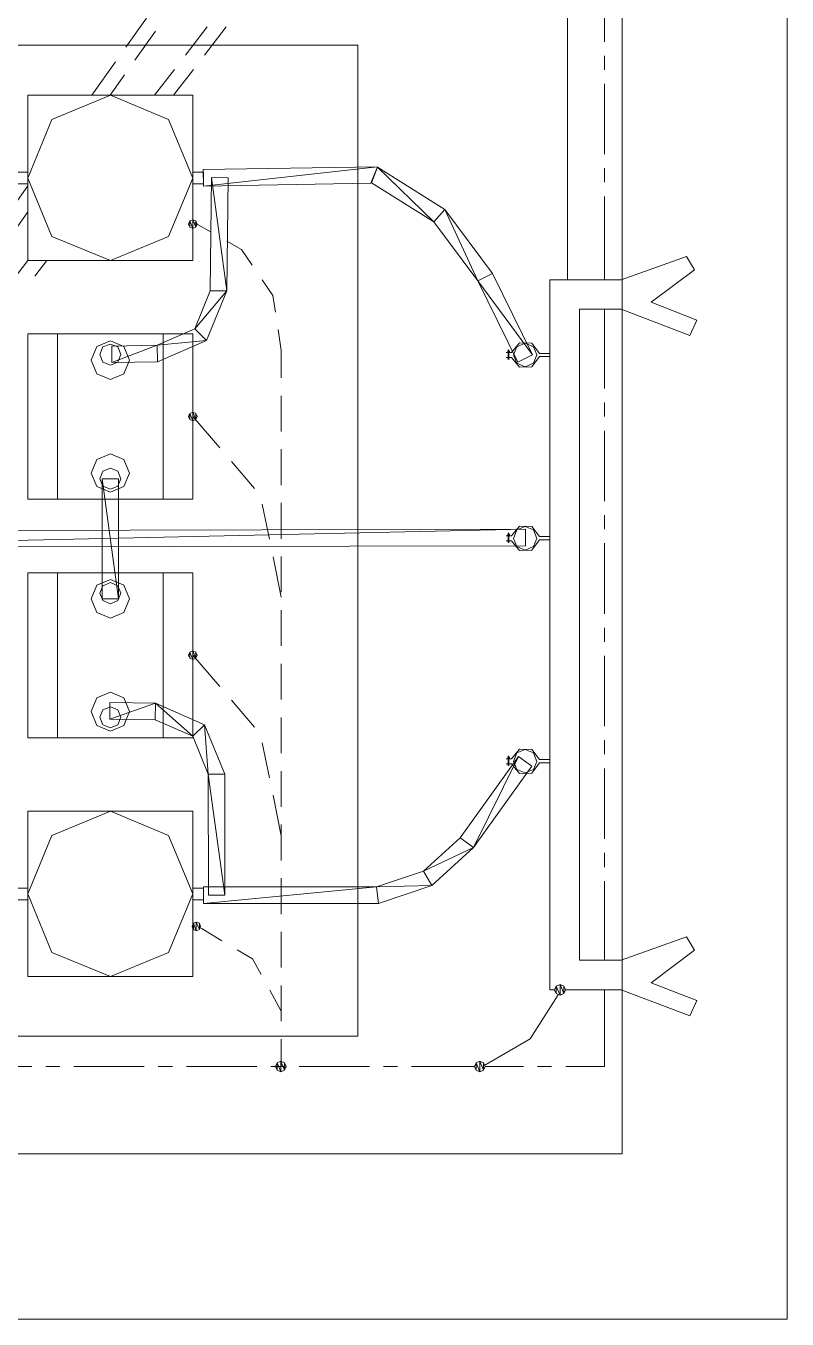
# Model space of a CAD drawing. Header units: metres. Extents: x 257 to 767, y -173 to 1.
# Drawn here: x 738.064 to 739.249, y -110.522 to -108.511 of the extents above; entities that cross this region are included whole.
import ezdxf

# ---------------------------------------------------------------- set-up
doc = ezdxf.new("R2010")
doc.units = ezdxf.units.M
doc.header["$LTSCALE"] = 10
doc.layers.get('0').update_dxf_attribs({"color": 254})

msp = doc.modelspace()

# ---------------------------------------------------------------- linework, layer by layer
at = {"color": 7, "lineweight": 0}
for p, q in [((739.2492, -110.5222), (739.2492, -106.1215)), ((738.9922, -110.2652), (738.9922, -106.3782)), ((738.9072, -108.9059), (738.9072, -107.9204)), ((738.9646, -108.5355), (738.9646, -108.4056)), ((738.2518, -108.4987), (738.2197, -108.5439)), ((738.2661, -108.5191), (738.2339, -108.5643)), ((738.3462, -108.5124), (738.3125, -108.5564)), ((738.3759, -108.5124), (738.342, -108.5564)), ((738.581, -108.5409), (737.8101, -108.5409)), ((738.581, -110.0822), (738.581, -108.5409)), ((738.2036, -108.5667), (738.1669, -108.6189)), ((738.9646, -108.5791), (738.9646, -108.5573)), ((738.2179, -108.587), (738.1954, -108.6189)), ((738.2955, -108.5785), (738.2646, -108.6189)), ((738.325, -108.5785), (738.294, -108.6189)), ((738.9646, -108.7105), (738.9646, -108.601)), ((738.0671, -108.6189), (738.0671, -108.8759)), ((738.324, -108.6189), (738.0671, -108.6189)), ((738.1957, -108.6189), (738.1047, -108.6565)), ((738.2864, -108.6565), (738.1957, -108.6189)), ((738.324, -108.8759), (738.324, -108.6189)), ((738.1047, -108.6565), (738.0671, -108.7475)), ((738.324, -108.7475), (738.2864, -108.6565)), ((738.6117, -108.7299), (738.3404, -108.7345)), ((738.3404, -108.7345), (738.6117, -108.7299)), ((738.6117, -108.7299), (738.3407, -108.7603)), ((738.6117, -108.7299), (738.3407, -108.7603)), ((738.6014, -108.7557), (738.6117, -108.7299)), ((738.6014, -108.7557), (738.6117, -108.7299)), ((738.602, -108.7548), (738.6114, -108.7308)), ((738.6114, -108.7308), (738.602, -108.7548)), ((738.6114, -108.7308), (738.7164, -108.7967)), ((738.6991, -108.8158), (738.6114, -108.7308)), ((738.6991, -108.8158), (738.6114, -108.7308)), ((738.6114, -108.7308), (738.7164, -108.7967)), ((738.0671, -108.7384), (738.0507, -108.7384)), ((738.0671, -108.7475), (738.1047, -108.8383)), ((738.0671, -108.7475), (738.0671, -108.7475)), ((738.2864, -108.8383), (738.324, -108.7475)), ((738.324, -108.7384), (738.3407, -108.7384)), ((738.3404, -108.7345), (738.3407, -108.7603)), ((738.3407, -108.7603), (738.3404, -108.7345)), ((738.3407, -108.7384), (738.3407, -108.7563)), ((738.3532, -108.7469), (738.3511, -108.9229)), ((738.3511, -108.9229), (738.3532, -108.7469)), ((738.379, -108.7472), (738.3532, -108.7469)), ((738.3532, -108.7469), (738.3768, -108.9229)), ((738.379, -108.7472), (738.3532, -108.7469)), ((738.3532, -108.7469), (738.3768, -108.9229)), ((738.3768, -108.9229), (738.379, -108.7472)), ((738.3768, -108.9229), (738.379, -108.7472)), ((738.379, -108.7472), (738.379, -108.7472)), ((738.9646, -108.7542), (738.9646, -108.7324)), ((738.0671, -108.7597), (738.0376, -108.8015)), ((738.0671, -108.7563), (738.0507, -108.7563)), ((738.324, -108.7563), (738.3407, -108.7563)), ((738.3407, -108.7603), (738.6014, -108.7557)), ((738.3407, -108.7603), (738.6014, -108.7557)), ((738.6014, -108.7557), (738.6014, -108.7557)), ((738.6991, -108.8158), (738.602, -108.7548)), ((738.602, -108.7548), (738.6991, -108.8158)), ((738.9646, -108.9059), (738.9646, -108.7761)), ((738.0671, -108.8003), (738.047, -108.8289)), ((738.7164, -108.7967), (738.6991, -108.8158)), ((738.7164, -108.7967), (738.6991, -108.8158)), ((738.6991, -108.8158), (738.7164, -108.7967)), ((738.7164, -108.7967), (738.6991, -108.8158)), ((738.7164, -108.7967), (738.7164, -108.7967)), ((738.7164, -108.7967), (738.7907, -108.8962)), ((738.7676, -108.9074), (738.7164, -108.7967)), ((738.7676, -108.9074), (738.7164, -108.7967)), ((738.7164, -108.7967), (738.7907, -108.8962)), ((738.3195, -108.8143), (738.3174, -108.8191)), ((738.3195, -108.8143), (738.3174, -108.8191)), ((738.3195, -108.8143), (738.3174, -108.8191)), ((738.3174, -108.8191), (738.3195, -108.8237)), ((738.3174, -108.8191), (738.3174, -108.8191)), ((738.3174, -108.8191), (738.3195, -108.8237)), ((738.3174, -108.8191), (738.3195, -108.8237)), ((738.3174, -108.8191), (738.3174, -108.8191)), ((738.324, -108.8125), (738.3195, -108.8143)), ((738.324, -108.8125), (738.3195, -108.8143)), ((738.324, -108.8125), (738.3195, -108.8143)), ((738.3195, -108.8143), (738.324, -108.8258)), ((738.3195, -108.8143), (738.3195, -108.8143)), ((738.3195, -108.8143), (738.324, -108.8258)), ((738.324, -108.8258), (738.3195, -108.8143)), ((738.3195, -108.8143), (738.3195, -108.8237)), ((738.324, -108.8258), (738.3195, -108.8143)), ((738.3195, -108.8143), (738.3195, -108.8237)), ((738.3195, -108.8237), (738.3195, -108.8143)), ((738.3195, -108.8237), (738.3195, -108.8143)), ((738.3195, -108.8237), (738.324, -108.8258)), ((738.3195, -108.8237), (738.324, -108.8258)), ((738.3195, -108.8237), (738.324, -108.8258)), ((738.324, -108.8125), (738.3289, -108.8237)), ((738.3289, -108.8143), (738.324, -108.8125)), ((738.324, -108.8125), (738.324, -108.8125)), ((738.324, -108.8125), (738.3289, -108.8237)), ((738.3289, -108.8143), (738.324, -108.8125)), ((738.3289, -108.8237), (738.324, -108.8125)), ((738.324, -108.8125), (738.324, -108.8258)), ((738.3289, -108.8237), (738.324, -108.8125)), ((738.324, -108.8125), (738.324, -108.8258)), ((738.324, -108.8258), (738.324, -108.8125)), ((738.324, -108.8258), (738.324, -108.8125)), ((738.3289, -108.8143), (738.324, -108.8125)), ((738.3526, -108.8319), (738.324, -108.8155)), ((738.324, -108.8258), (738.3289, -108.8237)), ((738.324, -108.8258), (738.3289, -108.8237)), ((738.324, -108.8258), (738.3289, -108.8237)), ((738.324, -108.8258), (738.324, -108.8258)), ((738.3307, -108.8191), (738.3289, -108.8143)), ((738.3289, -108.8143), (738.3289, -108.8237)), ((738.3307, -108.8191), (738.3289, -108.8143)), ((738.3289, -108.8143), (738.3289, -108.8237)), ((738.3289, -108.8237), (738.3289, -108.8143)), ((738.3289, -108.8237), (738.3289, -108.8143)), ((738.3307, -108.8191), (738.3289, -108.8143)), ((738.3289, -108.8237), (738.3307, -108.8191)), ((738.3289, -108.8237), (738.3307, -108.8191)), ((738.3289, -108.8237), (738.3307, -108.8191)), ((738.3289, -108.8237), (738.3289, -108.8237)), ((738.3307, -108.8191), (738.3307, -108.8191)), ((738.7676, -108.9074), (738.6991, -108.8158)), ((738.6991, -108.8158), (738.7676, -108.9074)), ((738.1047, -108.8383), (738.1957, -108.8759)), ((738.1957, -108.8759), (738.2864, -108.8383)), ((738.3996, -108.8586), (738.3768, -108.8455)), ((738.4163, -108.8829), (738.3996, -108.8586)), ((739.0926, -108.8698), (738.9906, -108.9059)), ((739.105, -108.8901), (739.0926, -108.8698)), ((738.0674, -108.8759), (738.0288, -108.9262)), ((738.0671, -108.8759), (738.324, -108.8759)), ((738.0968, -108.8759), (738.0783, -108.9002)), ((739.0374, -108.9408), (739.105, -108.8901)), ((738.4488, -108.9302), (738.4321, -108.9056)), ((738.7907, -108.8962), (738.7676, -108.9074)), ((738.7907, -108.8962), (738.7676, -108.9074)), ((738.7907, -108.8962), (738.7676, -108.9074)), ((738.7676, -108.9074), (738.7907, -108.8962)), ((738.7676, -108.9074), (738.8298, -109.034)), ((738.8529, -109.0227), (738.7676, -108.9074)), ((738.8529, -109.0227), (738.7676, -108.9074)), ((738.7676, -108.9074), (738.8298, -109.034)), ((738.7907, -108.8962), (738.7907, -108.8962)), ((738.8529, -109.0227), (738.7907, -108.8962)), ((738.7907, -108.8962), (738.8529, -109.0227)), ((738.8796, -110.01), (738.8796, -108.9059)), ((738.8796, -108.9059), (738.9906, -108.9059)), ((738.3271, -108.9821), (738.3511, -108.9229)), ((738.3271, -108.9821), (738.3768, -108.9229)), ((738.3511, -108.9229), (738.3271, -108.9821)), ((738.3271, -108.9821), (738.3768, -108.9229)), ((738.3768, -108.9229), (738.3453, -109)), ((738.3768, -108.9229), (738.3453, -109)), ((738.3511, -108.9229), (738.3768, -108.9229)), ((738.3768, -108.9229), (738.3511, -108.9229)), ((738.3511, -108.9229), (738.3768, -108.9229)), ((738.3768, -108.9229), (738.3511, -108.9229)), ((738.4527, -108.956), (738.4488, -108.9302)), ((738.9257, -109.9639), (738.9257, -108.9517)), ((738.9257, -108.9517), (738.9906, -108.9517)), ((738.9646, -109.0749), (738.9646, -108.9517)), ((738.9906, -108.9517), (739.0978, -108.9924)), ((739.1084, -108.9687), (739.0374, -108.9408)), ((739.0978, -108.9924), (739.1084, -108.9687)), ((738.0671, -108.99), (738.0671, -109.247)), ((738.324, -108.99), (738.0671, -108.99)), ((738.1135, -109.247), (738.1135, -108.99)), ((738.2685, -109.0076), (738.3271, -108.9821)), ((738.3271, -108.9821), (738.2685, -109.0076)), ((738.2779, -109.247), (738.2779, -108.99)), ((738.324, -109.247), (738.324, -108.99)), ((738.3453, -109), (738.3271, -108.9821)), ((738.3453, -109), (738.3271, -108.9821)), ((738.3271, -108.9821), (738.3453, -109)), ((738.3453, -109), (738.3271, -108.9821)), ((738.4618, -109.0158), (738.4569, -108.9833)), ((738.1745, -109.0094), (738.1657, -109.0306)), ((738.1957, -109.0006), (738.1745, -109.0094)), ((738.1842, -109.0103), (738.1793, -109.0221)), ((738.1957, -109.0057), (738.1842, -109.0103)), ((738.2169, -109.0094), (738.1957, -109.0006)), ((738.2072, -109.0103), (738.1957, -109.0057)), ((738.2685, -109.0076), (738.1978, -109.0088)), ((738.1978, -109.0088), (738.2685, -109.0076)), ((738.1978, -109.0088), (738.1981, -109.0346)), ((738.1981, -109.0346), (738.1978, -109.0088)), ((738.2685, -109.0076), (738.1981, -109.0346)), ((738.2685, -109.0076), (738.1981, -109.0346)), ((738.2121, -109.0221), (738.2072, -109.0103)), ((738.2257, -109.0306), (738.2169, -109.0094)), ((738.2685, -109.0076), (738.3453, -109)), ((738.2685, -109.0076), (738.3453, -109)), ((738.2691, -109.0334), (738.2685, -109.0076)), ((738.2691, -109.0334), (738.2685, -109.0076)), ((738.2691, -109.0334), (738.2685, -109.0076)), ((738.2691, -109.0334), (738.2685, -109.0076)), ((738.3453, -109), (738.2691, -109.0334)), ((738.3453, -109), (738.2691, -109.0334)), ((738.3453, -109), (738.3453, -109)), ((738.8323, -109.0039), (738.8201, -109.0191)), ((738.8286, -109.01), (738.8232, -109.0227)), ((738.8414, -109.0045), (738.8286, -109.01)), ((738.852, -109.0045), (738.8323, -109.0039)), ((738.8544, -109.01), (738.8414, -109.0045)), ((738.8635, -109.0203), (738.852, -109.0045)), ((738.8596, -109.0227), (738.8544, -109.01)), ((738.1657, -109.0306), (738.1745, -109.0522)), ((738.1657, -109.0306), (738.1657, -109.0306)), ((738.1793, -109.0221), (738.1842, -109.0337)), ((738.1793, -109.0221), (738.1793, -109.0221)), ((738.1981, -109.0346), (738.2691, -109.0334)), ((738.1981, -109.0346), (738.2691, -109.0334)), ((738.2072, -109.0337), (738.2121, -109.0221)), ((738.2169, -109.0522), (738.2257, -109.0306)), ((738.2691, -109.0334), (738.2691, -109.0334)), ((738.2691, -109.0334), (738.2691, -109.0334)), ((738.4618, -109.0158), (738.4618, -109.0582)), ((738.8201, -109.0191), (738.8119, -109.0191)), ((738.8201, -109.0264), (738.8119, -109.0264)), ((738.8144, -109.0167), (738.8168, -109.0167)), ((738.8144, -109.0176), (738.8144, -109.0167)), ((738.8168, -109.0176), (738.8144, -109.0176)), ((738.8144, -109.0285), (738.8165, -109.0285)), ((738.8144, -109.0285), (738.8147, -109.0291)), ((738.8147, -109.0291), (738.8156, -109.0294)), ((738.815, -109.0285), (738.815, -109.0145)), ((738.815, -109.0145), (738.8159, -109.0145)), ((738.8156, -109.0294), (738.8162, -109.0291)), ((738.8159, -109.0285), (738.8159, -109.0145)), ((738.8162, -109.0291), (738.8165, -109.0285)), ((738.8168, -109.0167), (738.8168, -109.0176)), ((738.8201, -109.0264), (738.8323, -109.0418)), ((738.8232, -109.0227), (738.8286, -109.0355)), ((738.8232, -109.0227), (738.8232, -109.0227)), ((738.8298, -109.034), (738.8529, -109.0227)), ((738.8298, -109.034), (738.8529, -109.0227)), ((738.852, -109.0412), (738.8635, -109.0252)), ((738.8544, -109.0355), (738.8596, -109.0227)), ((738.8635, -109.0203), (738.8796, -109.0203)), ((738.8635, -109.0252), (738.8796, -109.0252)), ((738.1745, -109.0522), (738.1957, -109.061)), ((738.1842, -109.0337), (738.1957, -109.0385)), ((738.1957, -109.0385), (738.2072, -109.0337)), ((738.1957, -109.061), (738.2169, -109.0522)), ((738.8286, -109.0355), (738.8414, -109.0409)), ((738.8298, -109.034), (738.8298, -109.034)), ((738.8323, -109.0418), (738.852, -109.0412)), ((738.8414, -109.0409), (738.8544, -109.0355)), ((738.4618, -109.0861), (738.4618, -109.1417)), ((738.3195, -109.1138), (738.3174, -109.1186)), ((738.3195, -109.1138), (738.3174, -109.1186)), ((738.3195, -109.1138), (738.3174, -109.1186)), ((738.324, -109.1119), (738.3195, -109.1138)), ((738.324, -109.1119), (738.3195, -109.1138)), ((738.324, -109.1119), (738.3195, -109.1138)), ((738.3195, -109.1138), (738.324, -109.1253)), ((738.3195, -109.1138), (738.3195, -109.1138)), ((738.3195, -109.1138), (738.324, -109.1253)), ((738.324, -109.1253), (738.3195, -109.1138)), ((738.3195, -109.1138), (738.3195, -109.1232)), ((738.324, -109.1253), (738.3195, -109.1138)), ((738.3195, -109.1138), (738.3195, -109.1232)), ((738.3195, -109.1232), (738.3195, -109.1138)), ((738.3195, -109.1232), (738.3195, -109.1138)), ((738.3289, -109.1138), (738.324, -109.1119)), ((738.324, -109.1119), (738.3289, -109.1232)), ((738.3289, -109.1138), (738.324, -109.1119)), ((738.324, -109.1119), (738.324, -109.1119)), ((738.324, -109.1119), (738.3289, -109.1232)), ((738.3289, -109.1138), (738.324, -109.1119)), ((738.3289, -109.1232), (738.324, -109.1119)), ((738.324, -109.1119), (738.324, -109.1253)), ((738.3289, -109.1232), (738.324, -109.1119)), ((738.324, -109.1119), (738.324, -109.1253)), ((738.324, -109.1253), (738.324, -109.1119)), ((738.324, -109.1253), (738.324, -109.1119)), ((738.3307, -109.1186), (738.3289, -109.1138)), ((738.3307, -109.1186), (738.3289, -109.1138)), ((738.3289, -109.1138), (738.3289, -109.1232)), ((738.3307, -109.1186), (738.3289, -109.1138)), ((738.3289, -109.1138), (738.3289, -109.1232)), ((738.3289, -109.1232), (738.3289, -109.1138)), ((738.3289, -109.1232), (738.3289, -109.1138)), ((738.9646, -109.1186), (738.9646, -109.0968)), ((738.3174, -109.1186), (738.3195, -109.1232)), ((738.3174, -109.1186), (738.3174, -109.1186)), ((738.3174, -109.1186), (738.3195, -109.1232)), ((738.3174, -109.1186), (738.3174, -109.1186)), ((738.3174, -109.1186), (738.3195, -109.1232)), ((738.3195, -109.1232), (738.324, -109.1253)), ((738.3195, -109.1232), (738.324, -109.1253)), ((738.3195, -109.1232), (738.324, -109.1253)), ((738.3659, -109.1672), (738.324, -109.1186)), ((738.324, -109.1253), (738.3289, -109.1232)), ((738.324, -109.1253), (738.3289, -109.1232)), ((738.324, -109.1253), (738.3289, -109.1232)), ((738.324, -109.1253), (738.324, -109.1253)), ((738.3289, -109.1232), (738.3307, -109.1186)), ((738.3289, -109.1232), (738.3307, -109.1186)), ((738.3289, -109.1232), (738.3307, -109.1186)), ((738.3289, -109.1232), (738.3289, -109.1232)), ((738.3307, -109.1186), (738.3307, -109.1186)), ((738.9646, -109.25), (738.9646, -109.1405)), ((738.4618, -109.1693), (738.4618, -109.2251)), ((738.1745, -109.1851), (738.1657, -109.2063)), ((738.1957, -109.1763), (738.1745, -109.1851)), ((738.2169, -109.1851), (738.1957, -109.1763)), ((738.2257, -109.2063), (738.2169, -109.1851)), ((738.4202, -109.2306), (738.3841, -109.1884)), ((738.1657, -109.2063), (738.1745, -109.2275)), ((738.1657, -109.2063), (738.1657, -109.2063)), ((738.1842, -109.2036), (738.1793, -109.2151)), ((738.1957, -109.1987), (738.1842, -109.2036)), ((738.2072, -109.2036), (738.1957, -109.1987)), ((738.2121, -109.2151), (738.2072, -109.2036)), ((738.2169, -109.2275), (738.2257, -109.2063)), ((738.1745, -109.2275), (738.1957, -109.2363)), ((738.1793, -109.2151), (738.1842, -109.2266)), ((738.1793, -109.2151), (738.1793, -109.2151)), ((738.2084, -109.2151), (738.183, -109.2151)), ((738.183, -109.2151), (738.183, -109.402)), ((738.2084, -109.402), (738.183, -109.2151)), ((738.183, -109.2151), (738.2084, -109.2151)), ((738.2084, -109.402), (738.183, -109.2151)), ((738.183, -109.2151), (738.183, -109.402)), ((738.1842, -109.2266), (738.1957, -109.2315)), ((738.1957, -109.2315), (738.2072, -109.2266)), ((738.1957, -109.2363), (738.2169, -109.2275)), ((738.2072, -109.2266), (738.2121, -109.2151)), ((738.2084, -109.402), (738.2084, -109.2151)), ((738.2084, -109.2151), (738.2084, -109.402)), ((738.0671, -109.247), (738.324, -109.247)), ((738.4618, -109.2527), (738.4618, -109.3085)), ((738.4433, -109.3092), (738.4321, -109.2548)), ((738.9646, -109.2937), (738.9646, -109.2718)), ((738.8417, -109.2937), (737.5731, -109.2964)), ((738.8417, -109.2937), (737.5731, -109.3219)), ((737.5731, -109.2964), (738.8417, -109.2937)), ((738.8417, -109.2937), (737.5731, -109.3219)), ((738.8323, -109.2888), (738.8201, -109.304)), ((738.8286, -109.2949), (738.8232, -109.3079)), ((738.8414, -109.2897), (738.8286, -109.2949)), ((738.852, -109.2894), (738.8323, -109.2888)), ((738.8544, -109.2949), (738.8414, -109.2897)), ((738.8417, -109.3195), (738.8417, -109.2937)), ((738.8417, -109.3195), (738.8417, -109.2937)), ((738.8635, -109.3052), (738.852, -109.2894)), ((738.8596, -109.3079), (738.8544, -109.2949)), ((738.8201, -109.304), (738.8119, -109.304)), ((738.8201, -109.3116), (738.8119, -109.3116)), ((738.8144, -109.3019), (738.8168, -109.3019)), ((738.8144, -109.3028), (738.8144, -109.3019)), ((738.8168, -109.3028), (738.8144, -109.3028)), ((738.8144, -109.3134), (738.8165, -109.3134)), ((738.8144, -109.3134), (738.8147, -109.3143)), ((738.8147, -109.3143), (738.8156, -109.3146)), ((738.815, -109.3134), (738.815, -109.2997)), ((738.815, -109.2997), (738.8159, -109.2997)), ((738.8156, -109.3146), (738.8162, -109.3143)), ((738.8159, -109.3134), (738.8159, -109.2997)), ((738.8162, -109.3143), (738.8165, -109.3134)), ((738.8168, -109.3019), (738.8168, -109.3028)), ((738.8201, -109.3116), (738.8323, -109.3267)), ((738.8232, -109.3079), (738.8286, -109.3207)), ((738.8232, -109.3079), (738.8232, -109.3079)), ((738.852, -109.3261), (738.8635, -109.3104)), ((738.8544, -109.3207), (738.8596, -109.3079)), ((738.8635, -109.3052), (738.8796, -109.3052)), ((738.8635, -109.3104), (738.8796, -109.3104)), ((737.5731, -109.3219), (738.8417, -109.3195)), ((737.5731, -109.3219), (738.8417, -109.3195)), ((738.8286, -109.3207), (738.8414, -109.3261)), ((738.8323, -109.3267), (738.852, -109.3261)), ((738.8414, -109.3261), (738.8544, -109.3207)), ((738.8417, -109.3195), (738.8417, -109.3195)), ((738.9646, -109.4251), (738.9646, -109.3155)), ((738.4618, -109.3993), (738.4491, -109.3365)), ((738.4618, -109.3362), (738.4618, -109.3917)), ((738.0671, -109.3613), (738.0671, -109.618)), ((738.324, -109.3613), (738.0671, -109.3613)), ((738.1135, -109.618), (738.1135, -109.3613)), ((738.1957, -109.3717), (738.1745, -109.3805)), ((738.2169, -109.3805), (738.1957, -109.3717)), ((738.2779, -109.618), (738.2779, -109.3613)), ((738.324, -109.618), (738.324, -109.3613)), ((738.1745, -109.3805), (738.1657, -109.402)), ((738.1842, -109.3817), (738.1793, -109.3932)), ((738.1793, -109.3932), (738.1842, -109.4047)), ((738.1793, -109.3932), (738.1793, -109.3932)), ((738.1957, -109.3768), (738.1842, -109.3817)), ((738.2072, -109.3817), (738.1957, -109.3768)), ((738.2121, -109.3932), (738.2072, -109.3817)), ((738.2072, -109.4047), (738.2121, -109.3932)), ((738.2257, -109.402), (738.2169, -109.3805)), ((738.1657, -109.402), (738.1745, -109.4232)), ((738.1657, -109.402), (738.1657, -109.402)), ((738.183, -109.402), (738.2084, -109.402)), ((738.183, -109.402), (738.183, -109.402)), ((738.183, -109.402), (738.2084, -109.402)), ((738.1842, -109.4047), (738.1957, -109.4096)), ((738.1957, -109.4096), (738.2072, -109.4047)), ((738.2169, -109.4232), (738.2257, -109.402)), ((738.1745, -109.4232), (738.1957, -109.432)), ((738.1957, -109.432), (738.2169, -109.4232)), ((738.4618, -109.4196), (738.4618, -109.4751)), ((738.9646, -109.4687), (738.9646, -109.4469)), ((738.3195, -109.4851), (738.3174, -109.4897)), ((738.3195, -109.4851), (738.3174, -109.4897)), ((738.3195, -109.4851), (738.3174, -109.4897)), ((738.3174, -109.4897), (738.3195, -109.4945)), ((738.3174, -109.4897), (738.3174, -109.4897)), ((738.3174, -109.4897), (738.3195, -109.4945)), ((738.3174, -109.4897), (738.3174, -109.4897)), ((738.3174, -109.4897), (738.3195, -109.4945)), ((738.324, -109.483), (738.3195, -109.4851)), ((738.324, -109.483), (738.3195, -109.4851)), ((738.324, -109.483), (738.3195, -109.4851)), ((738.3195, -109.4851), (738.324, -109.4964)), ((738.3195, -109.4851), (738.3195, -109.4851)), ((738.3195, -109.4851), (738.324, -109.4964)), ((738.324, -109.4964), (738.3195, -109.4851)), ((738.3195, -109.4851), (738.3195, -109.4945)), ((738.324, -109.4964), (738.3195, -109.4851)), ((738.3195, -109.4851), (738.3195, -109.4945)), ((738.3195, -109.4945), (738.3195, -109.4851)), ((738.3195, -109.4945), (738.3195, -109.4851)), ((738.3195, -109.4945), (738.324, -109.4964)), ((738.3195, -109.4945), (738.324, -109.4964)), ((738.3195, -109.4945), (738.324, -109.4964)), ((738.3289, -109.4851), (738.324, -109.483)), ((738.324, -109.483), (738.3289, -109.4945)), ((738.3289, -109.4851), (738.324, -109.483)), ((738.324, -109.483), (738.324, -109.483)), ((738.324, -109.483), (738.3289, -109.4945)), ((738.3289, -109.4851), (738.324, -109.483)), ((738.3289, -109.4945), (738.324, -109.483)), ((738.324, -109.483), (738.324, -109.4964)), ((738.3289, -109.4945), (738.324, -109.483)), ((738.324, -109.483), (738.324, -109.4964)), ((738.324, -109.4964), (738.324, -109.483)), ((738.324, -109.4964), (738.324, -109.483)), ((738.3659, -109.5385), (738.324, -109.4897)), ((738.324, -109.4964), (738.3289, -109.4945)), ((738.324, -109.4964), (738.3289, -109.4945)), ((738.324, -109.4964), (738.3289, -109.4945)), ((738.3307, -109.4897), (738.3289, -109.4851)), ((738.3307, -109.4897), (738.3289, -109.4851)), ((738.3289, -109.4851), (738.3289, -109.4945)), ((738.3307, -109.4897), (738.3289, -109.4851)), ((738.3289, -109.4851), (738.3289, -109.4945)), ((738.3289, -109.4945), (738.3289, -109.4851)), ((738.3289, -109.4945), (738.3289, -109.4851)), ((738.3289, -109.4945), (738.3307, -109.4897)), ((738.3289, -109.4945), (738.3307, -109.4897)), ((738.3289, -109.4945), (738.3307, -109.4897)), ((738.3289, -109.4945), (738.3289, -109.4945)), ((738.3307, -109.4897), (738.3307, -109.4897)), ((738.9646, -109.6001), (738.9646, -109.4906)), ((738.324, -109.4964), (738.324, -109.4964)), ((738.4618, -109.503), (738.4618, -109.5586)), ((738.1745, -109.5561), (738.1657, -109.5774)), ((738.1957, -109.5473), (738.1745, -109.5561)), ((738.2169, -109.5561), (738.1957, -109.5473)), ((738.2257, -109.5774), (738.2169, -109.5561)), ((738.1842, -109.5746), (738.1793, -109.5862)), ((738.1957, -109.5698), (738.1842, -109.5746)), ((738.1951, -109.5631), (738.1948, -109.5889)), ((738.1948, -109.5889), (738.1951, -109.5631)), ((738.2661, -109.5643), (738.1948, -109.5889)), ((738.2661, -109.5643), (738.1948, -109.5889)), ((738.2661, -109.5643), (738.1951, -109.5631)), ((738.1951, -109.5631), (738.2661, -109.5643)), ((738.2072, -109.5746), (738.1957, -109.5698)), ((738.2121, -109.5862), (738.2072, -109.5746)), ((738.2655, -109.5901), (738.2661, -109.5643)), ((738.2655, -109.5901), (738.2661, -109.5643)), ((738.2655, -109.5901), (738.2661, -109.5643)), ((738.2661, -109.5643), (738.2655, -109.5901)), ((738.2661, -109.5643), (738.3423, -109.5977)), ((738.324, -109.6156), (738.2661, -109.5643)), ((738.324, -109.6156), (738.2661, -109.5643)), ((738.2661, -109.5643), (738.3423, -109.5977)), ((738.4202, -109.6016), (738.3841, -109.5595)), ((738.1657, -109.5774), (738.1745, -109.5989)), ((738.1657, -109.5774), (738.1657, -109.5774)), ((738.1793, -109.5862), (738.1842, -109.5977)), ((738.1793, -109.5862), (738.1793, -109.5862)), ((738.1948, -109.5889), (738.2655, -109.5901)), ((738.1948, -109.5889), (738.2655, -109.5901)), ((738.2072, -109.5977), (738.2121, -109.5862)), ((738.2169, -109.5989), (738.2257, -109.5774)), ((738.2655, -109.5901), (738.2655, -109.5901)), ((738.324, -109.6156), (738.2655, -109.5901)), ((738.2655, -109.5901), (738.324, -109.6156)), ((738.4618, -109.5865), (738.4618, -109.642)), ((738.1745, -109.5989), (738.1957, -109.6077)), ((738.1842, -109.5977), (738.1957, -109.6026)), ((738.1957, -109.6026), (738.2072, -109.5977)), ((738.1957, -109.6077), (738.2169, -109.5989)), ((738.3423, -109.5977), (738.324, -109.6156)), ((738.3423, -109.5977), (738.324, -109.6156)), ((738.324, -109.6156), (738.3423, -109.5977)), ((738.3423, -109.5977), (738.324, -109.6156)), ((738.348, -109.6748), (738.324, -109.6156)), ((738.324, -109.6156), (738.348, -109.6748)), ((738.3423, -109.5977), (738.3423, -109.5977)), ((738.3423, -109.5977), (738.3738, -109.6748)), ((738.348, -109.6748), (738.3423, -109.5977)), ((738.348, -109.6748), (738.3423, -109.5977)), ((738.3423, -109.5977), (738.3738, -109.6748)), ((738.0671, -109.618), (738.324, -109.618)), ((738.4433, -109.6802), (738.4321, -109.6259)), ((738.8323, -109.6356), (738.8201, -109.6508)), ((738.8414, -109.6365), (738.8286, -109.6417)), ((738.852, -109.6362), (738.8323, -109.6356)), ((738.8544, -109.6417), (738.8414, -109.6365)), ((738.8635, -109.652), (738.852, -109.6362)), ((738.9646, -109.6438), (738.9646, -109.622)), ((738.8311, -109.6472), (738.74, -109.7737)), ((738.74, -109.7737), (738.8311, -109.6472)), ((738.8311, -109.6472), (738.761, -109.7885)), ((738.8311, -109.6472), (738.761, -109.7885)), ((738.8201, -109.6508), (738.8119, -109.6508)), ((738.8144, -109.6487), (738.8168, -109.6487)), ((738.8144, -109.6496), (738.8144, -109.6487)), ((738.8168, -109.6496), (738.8144, -109.6496)), ((738.815, -109.6602), (738.815, -109.6465)), ((738.815, -109.6465), (738.8159, -109.6465)), ((738.8159, -109.6602), (738.8159, -109.6465)), ((738.8168, -109.6487), (738.8168, -109.6496)), ((738.8286, -109.6417), (738.8232, -109.6547)), ((738.8232, -109.6547), (738.8286, -109.6675)), ((738.8232, -109.6547), (738.8232, -109.6547)), ((738.852, -109.662), (738.8311, -109.6472)), ((738.852, -109.662), (738.8311, -109.6472)), ((738.8596, -109.6547), (738.8544, -109.6417)), ((738.8544, -109.6675), (738.8596, -109.6547)), ((738.8635, -109.652), (738.8796, -109.652)), ((738.3738, -109.6748), (738.348, -109.6748)), ((738.3738, -109.6748), (738.348, -109.6748)), ((738.3738, -109.6748), (738.348, -109.6748)), ((738.348, -109.6748), (738.3486, -109.8629)), ((738.3741, -109.8629), (738.348, -109.6748)), ((738.348, -109.6748), (738.3738, -109.6748)), ((738.3741, -109.8629), (738.348, -109.6748)), ((738.348, -109.6748), (738.3486, -109.8629)), ((738.3738, -109.6748), (738.3738, -109.6748)), ((738.3741, -109.8629), (738.3738, -109.6748)), ((738.3738, -109.6748), (738.3741, -109.8629)), ((738.4618, -109.6699), (738.4618, -109.7254)), ((738.761, -109.7885), (738.852, -109.662)), ((738.761, -109.7885), (738.852, -109.662)), ((738.8201, -109.6584), (738.8119, -109.6584)), ((738.8144, -109.6602), (738.8165, -109.6602)), ((738.8144, -109.6602), (738.8147, -109.6608)), ((738.8147, -109.6608), (738.8156, -109.6611)), ((738.8156, -109.6611), (738.8162, -109.6608)), ((738.8162, -109.6608), (738.8165, -109.6602)), ((738.8201, -109.6584), (738.8323, -109.6735)), ((738.8286, -109.6675), (738.8414, -109.6726)), ((738.8323, -109.6735), (738.852, -109.6729)), ((738.8414, -109.6726), (738.8544, -109.6675)), ((738.852, -109.6729), (738.8635, -109.6572)), ((738.852, -109.662), (738.852, -109.662)), ((738.8635, -109.6572), (738.8796, -109.6572)), ((738.9646, -109.7752), (738.9646, -109.666)), ((738.4618, -109.7703), (738.4491, -109.7075)), ((738.0671, -109.7324), (738.0671, -109.9894)), ((738.324, -109.7324), (738.0671, -109.7324)), ((738.1957, -109.7324), (738.1047, -109.77)), ((738.2864, -109.77), (738.1957, -109.7324)), ((738.324, -109.9894), (738.324, -109.7324)), ((738.4618, -109.753), (738.4618, -109.8089)), ((738.1047, -109.77), (738.0671, -109.8608)), ((738.324, -109.8608), (738.2864, -109.77)), ((738.683, -109.8256), (738.74, -109.7737)), ((738.74, -109.7737), (738.683, -109.8256)), ((738.74, -109.7737), (738.761, -109.7885)), ((738.761, -109.7885), (738.74, -109.7737)), ((738.74, -109.7737), (738.761, -109.7885)), ((738.761, -109.7885), (738.74, -109.7737)), ((738.683, -109.8256), (738.761, -109.7885)), ((738.683, -109.8256), (738.761, -109.7885)), ((738.761, -109.7885), (738.696, -109.8477)), ((738.761, -109.7885), (738.696, -109.8477)), ((738.9646, -109.8192), (738.9646, -109.797)), ((738.4618, -109.8365), (738.4618, -109.8923)), ((738.6099, -109.8501), (738.683, -109.8256)), ((738.683, -109.8256), (738.6099, -109.8501)), ((738.696, -109.8477), (738.683, -109.8256)), ((738.696, -109.8477), (738.683, -109.8256)), ((738.683, -109.8256), (738.696, -109.8477)), ((738.696, -109.8477), (738.683, -109.8256)), ((738.0671, -109.8517), (738.0507, -109.8517)), ((738.324, -109.8517), (738.3407, -109.8517)), ((738.6099, -109.8498), (738.3407, -109.8498)), ((738.3407, -109.8498), (738.3407, -109.8756)), ((738.6099, -109.8498), (738.3407, -109.8756)), ((738.3407, -109.8756), (738.3407, -109.8498)), ((738.3407, -109.8498), (738.6099, -109.8498)), ((738.6099, -109.8498), (738.3407, -109.8756)), ((738.3407, -109.8699), (738.3407, -109.8517)), ((738.6099, -109.8501), (738.696, -109.8477)), ((738.6099, -109.8501), (738.696, -109.8477)), ((738.6129, -109.8756), (738.6099, -109.8498)), ((738.6129, -109.8756), (738.6099, -109.8498)), ((738.6129, -109.8756), (738.6099, -109.8501)), ((738.6129, -109.8756), (738.6099, -109.8501)), ((738.696, -109.8477), (738.6129, -109.8756)), ((738.696, -109.8477), (738.6129, -109.8756)), ((738.696, -109.8477), (738.696, -109.8477)), ((738.9646, -109.9639), (738.9646, -109.841)), ((738.0671, -109.8699), (738.0507, -109.8699)), ((738.0671, -109.8608), (738.1047, -109.9518)), ((738.0671, -109.8608), (738.0671, -109.8608)), ((738.2864, -109.9518), (738.324, -109.8608)), ((738.324, -109.8699), (738.3407, -109.8699)), ((738.3407, -109.8756), (738.6129, -109.8756)), ((738.3407, -109.8756), (738.6129, -109.8756)), ((738.3486, -109.8629), (738.3741, -109.8629)), ((738.3486, -109.8629), (738.3486, -109.8629)), ((738.3486, -109.8629), (738.3741, -109.8629)), ((738.6129, -109.8756), (738.6129, -109.8756)), ((738.6129, -109.8756), (738.6129, -109.8756)), ((738.325, -109.9066), (738.3231, -109.9114)), ((738.325, -109.9066), (738.3231, -109.9114)), ((738.325, -109.9066), (738.3231, -109.9114)), ((738.3231, -109.9114), (738.325, -109.916)), ((738.3231, -109.9114), (738.3231, -109.9114)), ((738.3231, -109.9114), (738.325, -109.916)), ((738.3231, -109.9114), (738.3231, -109.9114)), ((738.3231, -109.9114), (738.325, -109.916)), ((738.3295, -109.9047), (738.325, -109.9066)), ((738.3295, -109.9047), (738.325, -109.9066)), ((738.3295, -109.9047), (738.325, -109.9066)), ((738.325, -109.9066), (738.3295, -109.9181)), ((738.325, -109.9066), (738.325, -109.9066)), ((738.325, -109.9066), (738.3295, -109.9181)), ((738.3295, -109.9181), (738.325, -109.9066)), ((738.325, -109.9066), (738.325, -109.916)), ((738.3295, -109.9181), (738.325, -109.9066)), ((738.325, -109.9066), (738.325, -109.916)), ((738.325, -109.916), (738.325, -109.9066)), ((738.325, -109.916), (738.325, -109.9066)), ((738.325, -109.916), (738.3295, -109.9181)), ((738.325, -109.916), (738.3295, -109.9181)), ((738.325, -109.916), (738.3295, -109.9181)), ((738.3344, -109.9066), (738.3295, -109.9047)), ((738.3295, -109.9047), (738.3344, -109.916)), ((738.3344, -109.9066), (738.3295, -109.9047)), ((738.3295, -109.9047), (738.3295, -109.9047)), ((738.3295, -109.9047), (738.3344, -109.916)), ((738.3344, -109.9066), (738.3295, -109.9047)), ((738.3344, -109.916), (738.3295, -109.9047)), ((738.3295, -109.9047), (738.3295, -109.9181)), ((738.3344, -109.916), (738.3295, -109.9047)), ((738.3295, -109.9047), (738.3295, -109.9181)), ((738.3295, -109.9181), (738.3295, -109.9047)), ((738.3295, -109.9181), (738.3295, -109.9047)), ((738.3295, -109.9181), (738.3344, -109.916)), ((738.3295, -109.9181), (738.3344, -109.916)), ((738.3295, -109.9181), (738.3344, -109.916)), ((738.3295, -109.9181), (738.3295, -109.9181)), ((738.3362, -109.9114), (738.3344, -109.9066)), ((738.3362, -109.9114), (738.3344, -109.9066)), ((738.3344, -109.9066), (738.3344, -109.916)), ((738.3362, -109.9114), (738.3344, -109.9066)), ((738.3344, -109.9066), (738.3344, -109.916)), ((738.3344, -109.916), (738.3344, -109.9066)), ((738.3344, -109.916), (738.3344, -109.9066)), ((738.3344, -109.916), (738.3362, -109.9114)), ((738.3344, -109.916), (738.3362, -109.9114)), ((738.3344, -109.916), (738.3362, -109.9114)), ((738.3344, -109.916), (738.3344, -109.916)), ((738.3362, -109.9114), (738.3362, -109.9114)), ((738.3693, -109.9336), (738.3371, -109.9142)), ((738.4618, -109.9199), (738.4618, -109.9754)), ((739.0926, -109.9278), (738.9906, -109.9639)), ((739.105, -109.9484), (739.0926, -109.9278)), ((738.1047, -109.9518), (738.1957, -109.9894)), ((738.1957, -109.9894), (738.2864, -109.9518)), ((738.4169, -109.9621), (738.3929, -109.9478)), ((739.0374, -109.9991), (739.105, -109.9484)), ((738.4302, -109.9864), (738.4169, -109.9621)), ((738.9257, -109.9639), (738.9906, -109.9639)), ((738.0671, -109.9894), (738.324, -109.9894)), ((738.4618, -110.0434), (738.4439, -110.0106)), ((738.4618, -110.0034), (738.4618, -110.0589)), ((738.8493, -110.0865), (738.8929, -110.0179)), ((738.8796, -110.01), (738.8872, -110.01)), ((738.8896, -110.0043), (738.8872, -110.01)), ((738.8896, -110.0043), (738.8872, -110.01)), ((738.8896, -110.0043), (738.8872, -110.01)), ((738.8872, -110.01), (738.8896, -110.0158)), ((738.8872, -110.01), (738.8872, -110.01)), ((738.8872, -110.01), (738.8896, -110.0158)), ((738.8872, -110.01), (738.8872, -110.01)), ((738.8872, -110.01), (738.8896, -110.0158)), ((738.8957, -110.0018), (738.8896, -110.0043)), ((738.8957, -110.0018), (738.8896, -110.0043)), ((738.8957, -110.0018), (738.8896, -110.0043)), ((738.8896, -110.0043), (738.8957, -110.0182)), ((738.8896, -110.0043), (738.8896, -110.0043)), ((738.8896, -110.0043), (738.8957, -110.0182)), ((738.8957, -110.0182), (738.8896, -110.0043)), ((738.8896, -110.0043), (738.8896, -110.0158)), ((738.8957, -110.0182), (738.8896, -110.0043)), ((738.8896, -110.0043), (738.8896, -110.0158)), ((738.8896, -110.0158), (738.8896, -110.0043)), ((738.8896, -110.0158), (738.8896, -110.0043)), ((738.8896, -110.0158), (738.8957, -110.0182)), ((738.8896, -110.0158), (738.8957, -110.0182)), ((738.8896, -110.0158), (738.8957, -110.0182)), ((738.9014, -110.0043), (738.8957, -110.0018)), ((738.8957, -110.0018), (738.9014, -110.0158)), ((738.9014, -110.0043), (738.8957, -110.0018)), ((738.8957, -110.0018), (738.8957, -110.0018)), ((738.8957, -110.0018), (738.9014, -110.0158)), ((738.9014, -110.0043), (738.8957, -110.0018)), ((738.9014, -110.0158), (738.8957, -110.0018)), ((738.8957, -110.0018), (738.8957, -110.0182)), ((738.9014, -110.0158), (738.8957, -110.0018)), ((738.8957, -110.0018), (738.8957, -110.0182)), ((738.8957, -110.0182), (738.8957, -110.0018)), ((738.8957, -110.0182), (738.8957, -110.0018)), ((738.8957, -110.0182), (738.9014, -110.0158)), ((738.8957, -110.0182), (738.9014, -110.0158)), ((738.8957, -110.0182), (738.9014, -110.0158)), ((738.8957, -110.0182), (738.8957, -110.0182)), ((738.9039, -110.01), (738.9014, -110.0043)), ((738.9039, -110.01), (738.9014, -110.0043)), ((738.9014, -110.0043), (738.9014, -110.0158)), ((738.9039, -110.01), (738.9014, -110.0043)), ((738.9014, -110.0043), (738.9014, -110.0158)), ((738.9014, -110.0158), (738.9014, -110.0043)), ((738.9014, -110.0158), (738.9014, -110.0043)), ((738.9014, -110.0158), (738.9039, -110.01)), ((738.9014, -110.0158), (738.9039, -110.01)), ((738.9014, -110.0158), (738.9039, -110.01)), ((738.9014, -110.0158), (738.9014, -110.0158)), ((738.9039, -110.01), (738.9039, -110.01)), ((738.9039, -110.01), (738.9906, -110.01)), ((738.9646, -110.01), (738.9646, -110.1293)), ((738.9906, -110.01), (739.0978, -110.0507)), ((739.1084, -110.0267), (739.0374, -109.9991)), ((739.0978, -110.0507), (739.1084, -110.0267)), ((738.581, -110.0822), (737.8101, -110.0822)), ((738.4618, -110.0868), (738.4618, -110.1293)), ((738.7786, -110.1272), (738.8493, -110.0865)), ((738.0734, -110.1293), (737.9639, -110.1293)), ((738.1171, -110.1293), (738.0953, -110.1293)), ((738.2485, -110.1293), (738.139, -110.1293)), ((738.2925, -110.1293), (738.2703, -110.1293)), ((738.4239, -110.1293), (738.3143, -110.1293)), ((738.4676, -110.1293), (738.4457, -110.1293)), ((738.4554, -110.1235), (738.453, -110.1293)), ((738.4554, -110.1235), (738.453, -110.1293)), ((738.4554, -110.1235), (738.453, -110.1293)), ((738.453, -110.1293), (738.4554, -110.135)), ((738.453, -110.1293), (738.453, -110.1293)), ((738.453, -110.1293), (738.4554, -110.135)), ((738.453, -110.1293), (738.4554, -110.135)), ((738.453, -110.1293), (738.453, -110.1293)), ((738.4612, -110.1211), (738.4554, -110.1235)), ((738.4612, -110.1211), (738.4554, -110.1235)), ((738.4612, -110.1211), (738.4554, -110.1235)), ((738.4554, -110.1235), (738.4612, -110.1375)), ((738.4554, -110.1235), (738.4554, -110.1235)), ((738.4554, -110.1235), (738.4612, -110.1375)), ((738.4612, -110.1375), (738.4554, -110.1235)), ((738.4554, -110.1235), (738.4554, -110.135)), ((738.4612, -110.1375), (738.4554, -110.1235)), ((738.4554, -110.1235), (738.4554, -110.135)), ((738.4554, -110.135), (738.4554, -110.1235)), ((738.4554, -110.135), (738.4554, -110.1235)), ((738.4554, -110.135), (738.4612, -110.1375)), ((738.4554, -110.135), (738.4612, -110.1375)), ((738.4554, -110.135), (738.4612, -110.1375)), ((738.4612, -110.1211), (738.467, -110.135)), ((738.467, -110.1235), (738.4612, -110.1211)), ((738.4612, -110.1211), (738.4612, -110.1211)), ((738.4612, -110.1211), (738.467, -110.135)), ((738.467, -110.1235), (738.4612, -110.1211)), ((738.467, -110.135), (738.4612, -110.1211)), ((738.4612, -110.1211), (738.4612, -110.1375)), ((738.467, -110.135), (738.4612, -110.1211)), ((738.4612, -110.1211), (738.4612, -110.1375)), ((738.4612, -110.1375), (738.4612, -110.1211)), ((738.4612, -110.1375), (738.4612, -110.1211)), ((738.467, -110.1235), (738.4612, -110.1211)), ((738.4612, -110.1375), (738.467, -110.135)), ((738.4612, -110.1375), (738.467, -110.135)), ((738.4612, -110.1375), (738.467, -110.135)), ((738.4612, -110.1375), (738.4612, -110.1375)), ((738.4694, -110.1293), (738.467, -110.1235)), ((738.467, -110.1235), (738.467, -110.135)), ((738.4694, -110.1293), (738.467, -110.1235)), ((738.467, -110.1235), (738.467, -110.135)), ((738.467, -110.135), (738.467, -110.1235)), ((738.467, -110.135), (738.467, -110.1235)), ((738.4694, -110.1293), (738.467, -110.1235)), ((738.467, -110.135), (738.4694, -110.1293)), ((738.467, -110.135), (738.4694, -110.1293)), ((738.467, -110.135), (738.4694, -110.1293)), ((738.467, -110.135), (738.467, -110.135)), ((738.4694, -110.1293), (738.4694, -110.1293)), ((738.5989, -110.1293), (738.4894, -110.1293)), ((738.6426, -110.1293), (738.6208, -110.1293)), ((738.7625, -110.1293), (738.6645, -110.1293)), ((738.6927, -110.1293), (738.693, -110.1293)), ((738.7649, -110.1235), (738.7625, -110.1293)), ((738.7649, -110.1235), (738.7625, -110.1293)), ((738.7649, -110.1235), (738.7625, -110.1293)), ((738.7625, -110.1293), (738.7649, -110.135)), ((738.7625, -110.1293), (738.7625, -110.1293)), ((738.7625, -110.1293), (738.7649, -110.135)), ((738.7625, -110.1293), (738.7625, -110.1293)), ((738.7625, -110.1293), (738.7649, -110.135)), ((738.7707, -110.1211), (738.7649, -110.1235)), ((738.7707, -110.1211), (738.7649, -110.1235)), ((738.7707, -110.1211), (738.7649, -110.1235)), ((738.7649, -110.1235), (738.7707, -110.1375)), ((738.7649, -110.1235), (738.7649, -110.1235)), ((738.7649, -110.1235), (738.7707, -110.1375)), ((738.7707, -110.1375), (738.7649, -110.1235)), ((738.7649, -110.1235), (738.7649, -110.135)), ((738.7707, -110.1375), (738.7649, -110.1235)), ((738.7649, -110.1235), (738.7649, -110.135)), ((738.7649, -110.135), (738.7649, -110.1235)), ((738.7649, -110.135), (738.7649, -110.1235)), ((738.7649, -110.135), (738.7707, -110.1375)), ((738.7649, -110.135), (738.7707, -110.1375)), ((738.7649, -110.135), (738.7707, -110.1375)), ((738.7764, -110.1235), (738.7707, -110.1211)), ((738.7707, -110.1211), (738.7764, -110.135)), ((738.7764, -110.1235), (738.7707, -110.1211)), ((738.7707, -110.1211), (738.7707, -110.1211)), ((738.7707, -110.1211), (738.7764, -110.135)), ((738.7764, -110.1235), (738.7707, -110.1211)), ((738.7764, -110.135), (738.7707, -110.1211)), ((738.7707, -110.1211), (738.7707, -110.1375)), ((738.7764, -110.135), (738.7707, -110.1211)), ((738.7707, -110.1211), (738.7707, -110.1375)), ((738.7707, -110.1375), (738.7707, -110.1211)), ((738.7707, -110.1375), (738.7707, -110.1211)), ((738.7707, -110.1375), (738.7764, -110.135)), ((738.7707, -110.1375), (738.7764, -110.135)), ((738.7707, -110.1375), (738.7764, -110.135)), ((738.7707, -110.1375), (738.7707, -110.1375)), ((738.7789, -110.1293), (738.7764, -110.1235)), ((738.7789, -110.1293), (738.7764, -110.1235)), ((738.7764, -110.1235), (738.7764, -110.135)), ((738.7789, -110.1293), (738.7764, -110.1235)), ((738.7764, -110.1235), (738.7764, -110.135)), ((738.7764, -110.135), (738.7764, -110.1235)), ((738.7764, -110.135), (738.7764, -110.1235)), ((738.7764, -110.135), (738.7789, -110.1293)), ((738.7764, -110.135), (738.7789, -110.1293)), ((738.7764, -110.135), (738.7789, -110.1293)), ((738.7764, -110.135), (738.7764, -110.135)), ((738.7789, -110.1293), (738.7789, -110.1293)), ((738.8389, -110.1293), (738.7789, -110.1293)), ((738.8826, -110.1293), (738.8608, -110.1293)), ((738.9646, -110.1293), (738.9045, -110.1293)), ((738.9922, -110.2652), (736.0539, -110.2652)), ((739.2492, -110.5222), (736.0539, -110.5222)), ((738.581, -110.5222), (738.5807, -110.5222)), ((738.9922, -110.5222), (738.9919, -110.5222)), ((739.2492, -110.5222), (739.2488, -110.5222))]:
    msp.add_line(p, q, dxfattribs=at)

doc.saveas('drawing.dxf')
